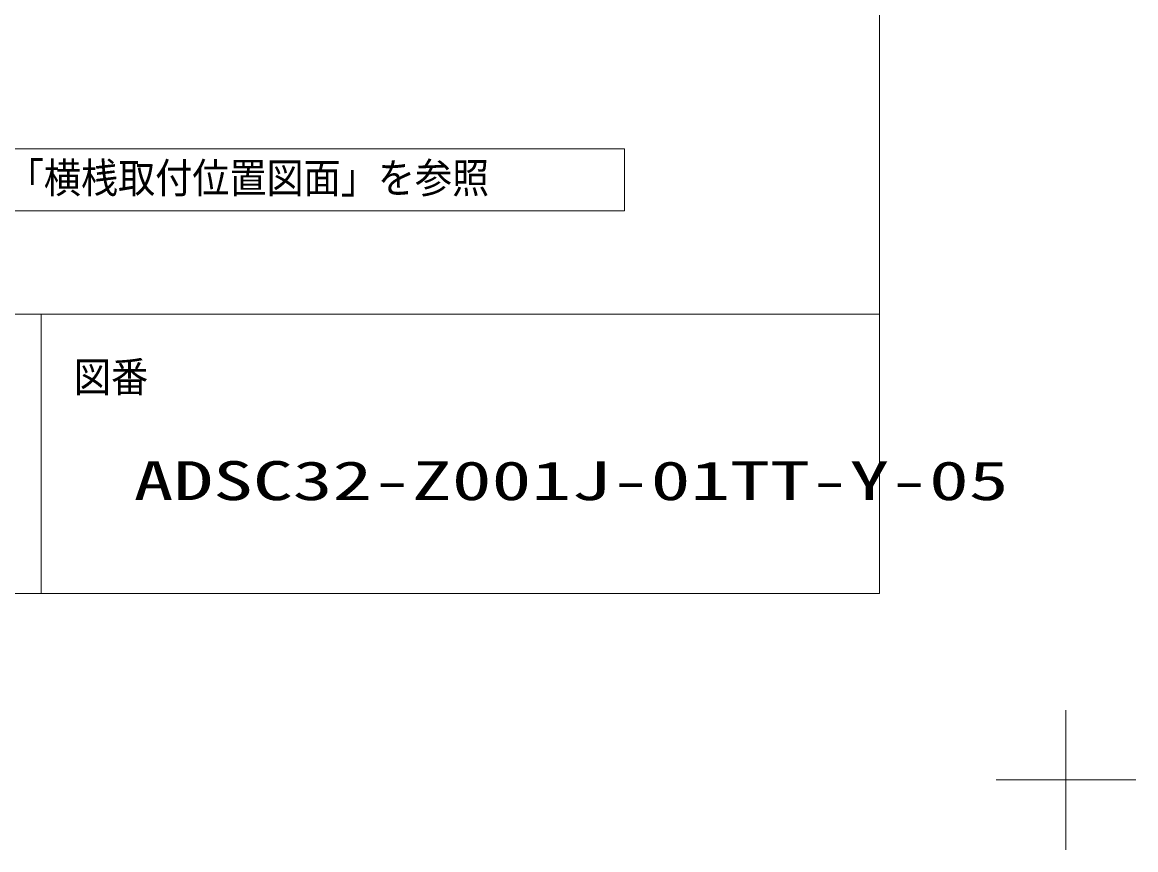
# Model space of a CAD drawing. Units: millimetres, scale not verified. Extents: x -4547 to 4547, y -2284 to 2284.
# Drawn here: x 969 to 1866, y -2284 to -1617 of the extents above; entities that cross this region are included whole.
import ezdxf
from ezdxf.enums import TextEntityAlignment as Align

# ---------------------------------------------------------------- set-up
doc = ezdxf.new("R2010")
doc.units = ezdxf.units.MM
doc.header["$LTSCALE"] = 20
doc.layers.add('0-3_2寸法-3', color=7, linetype='Continuous', lineweight=9)
doc.layers.add('0-5_1図面枠', color=7, linetype='Continuous', lineweight=9)
doc.styles.add('ＭＳ ゴシック', font='')
doc.styles.get('ＭＳ ゴシック').set_extended_font_data('MS Gothic')

# ---------------------------------------------------------------- blocks, each defined once
blk = doc.blocks.new('グループ-112')
at = {"layer": '0-5_1図面枠'}
for p, q in [((63000, -43425), (63000, -45675)), ((64125, -44550), (61875, -44550))]:
    blk.add_line(p, q, dxfattribs=at)
blk = doc.blocks.new('グループ-114')
at = {"layer": '0-5_1図面枠'}
for p, q in [((-60000, -37050), (60000, -37050)), ((46500, -37050), (46500, -41550))]:
    blk.add_line(p, q, dxfattribs=at)
blk.add_lwpolyline([(-60000, 41550), (60000, 41550), (60000, -41550), (-60000, -41550)], close=True, dxfattribs=at)
blk = doc.blocks.new('図面枠')
at = {"layer": '0-5_1図面枠'}
for name in ['グループ-112', 'グループ-114']:
    blk.add_blockref(name, (0, 0), dxfattribs=at)
at = {"layer": '0-5_1図面枠', "style": 'ＭＳ ゴシック', "width": 0.9}
blk.add_text('図番', height=488.1, dxfattribs=at).set_placement((47024.9, -38451.2), align=Align.BOTTOM_LEFT)

msp = doc.modelspace()

# ---------------------------------------------------------------- linework, layer by layer
at = {"layer": '0-3_2寸法-3'}
msp.add_lwpolyline([(704.1, -1719.27), (1454.1, -1719.27), (1454.1, -1769.27), (704.1, -1769.27)], close=True, dxfattribs=at)

# ---------------------------------------------------------------- block references
at = {"layer": '0-5_1図面枠', "xscale": 0.05, "yscale": 0.05}
msp.add_blockref('図面枠', (-1340.62, 0), dxfattribs=at)

# ---------------------------------------------------------------- texts
at = {"layer": '0-3_2寸法-3', "style": 'ＭＳ ゴシック', "width": 0.9}
msp.add_text('横桟の位置は「横桟取付位置図面」を参照', height=24.34, dxfattribs=at).set_placement((777.35, -1762.3), align=Align.BOTTOM_LEFT)
at = {"layer": '0-5_1図面枠', "style": 'ＭＳ ゴシック', "width": 1.5}
msp.add_text('ADSC32-Z001J-01TT-Y-05', height=31.38, dxfattribs=at).set_placement((1058.82, -2011.68), align=Align.BOTTOM_LEFT)

doc.saveas('drawing.dxf')
